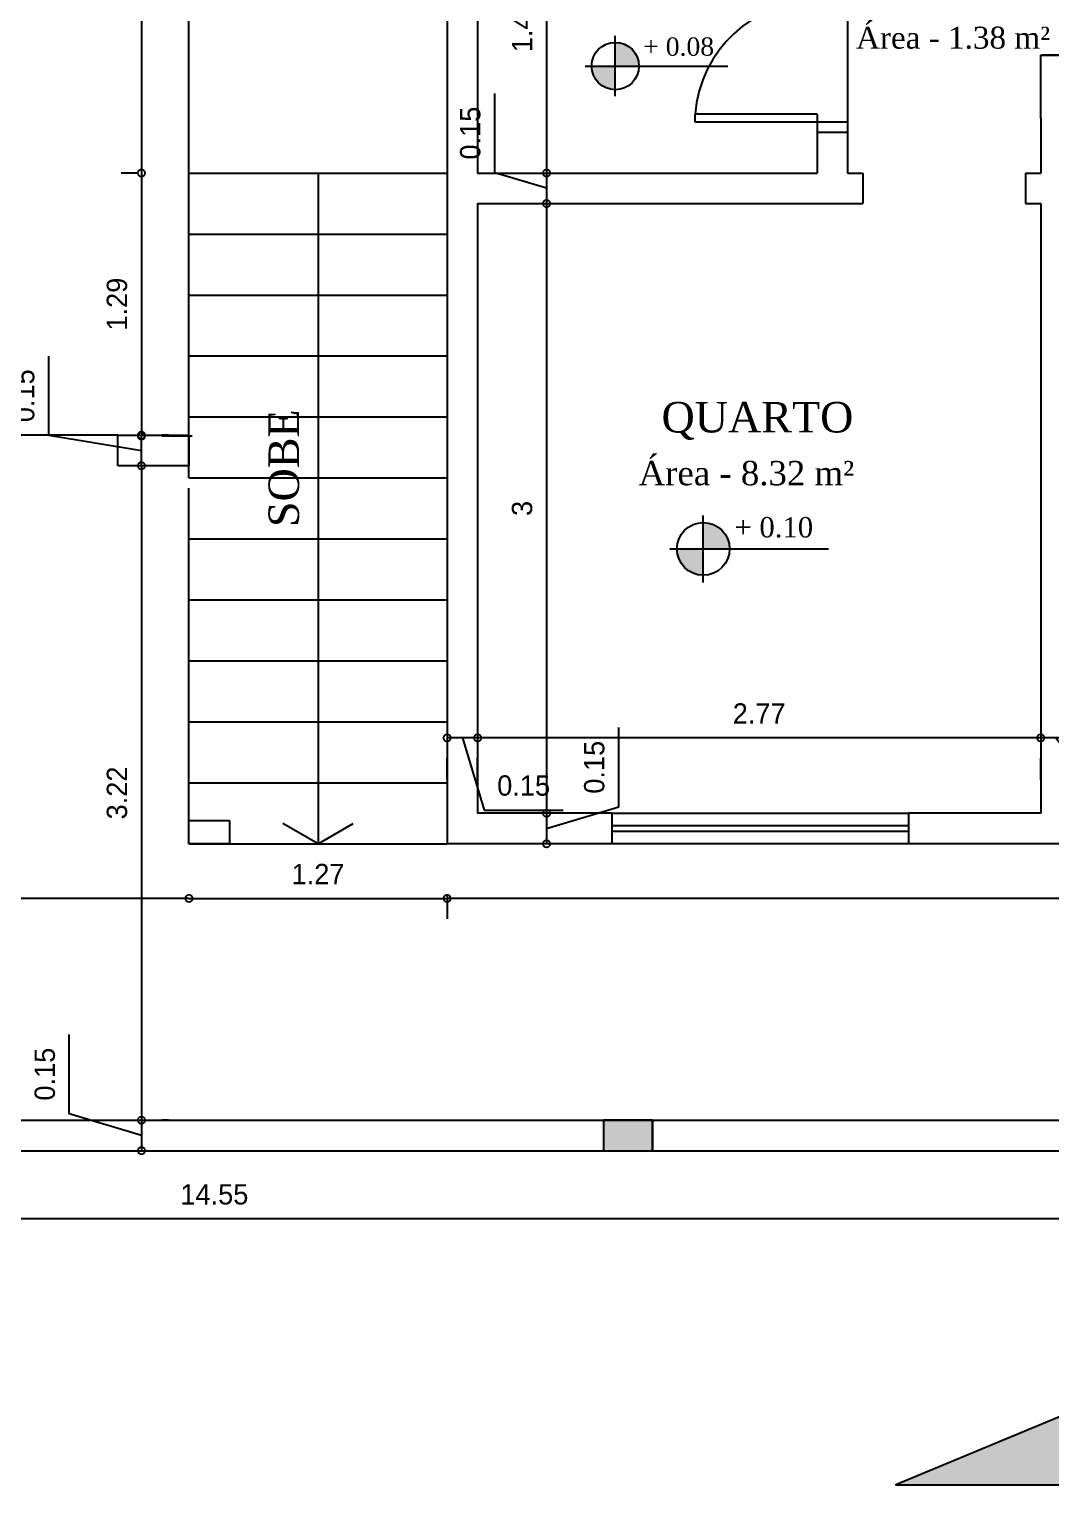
# Model space of a CAD drawing. Extents: x 130 to 509, y 87 to 225.
# Drawn here: x 291.17 to 296.2, y 151.44 to 158.61 of the extents above; entities that cross this region are included whole.
import ezdxf

# ---------------------------------------------------------------- set-up
doc = ezdxf.new("R2010")
doc.units = 0
doc.header["$LTSCALE"] = 7
doc.linetypes.add('HIDDEN', pattern=[0.375, 0.25, -0.125])
doc.layers.get('0').update_dxf_attribs({"linetype": 'CONTINUOUS'})
doc.layers.get('DEFPOINTS').update_dxf_attribs({"linetype": 'CONTINUOUS'})
for name, color, linetype in [('01', 7, 'CONTINUOUS'), ('02', 2, 'CONTINUOUS'), ('04', 4, 'CONTINUOUS'), ('05', 5, 'CONTINUOUS'), ('06', 6, 'CONTINUOUS'), ('20', 2, 'CONTINUOUS'), ('20T', 2, 'HIDDEN'), ('30', 3, 'CONTINUOUS'), ('40', 4, 'CONTINUOUS'), ('60', 1, 'CONTINUOUS'), ('COTAS', 7, 'CONTINUOUS'), ('TEXTO', 3, 'CONTINUOUS')]:
    doc.layers.add(name, color=color, linetype=linetype)
doc.styles.add('TIMES', font='times.ttf')
doc.dimstyles.get("Standard").update_dxf_attribs({"dimtxt": 0.18, "dimasz": 0.18, "dimexe": 0.18, "dimexo": 0.0625, "dimgap": 0.09, "dimtad": 0, "dimtih": 1, "dimtoh": 1, "dimdec": 4, "dimzin": 0, "dimdsep": 46, "dimtxsty": 'Standard', "dimcen": 0.09, "dimadec": 0, "dimazin": 0, "dimtfac": 1, "dimtdec": 4, "dimtofl": 0, "dimtmove": 0, "dimatfit": 3, "dimfxl": 1, "dimtolj": 1, "dimtzin": 0, "dimarcsym": 0})

# ---------------------------------------------------------------- blocks, each defined once
blk = doc.blocks.new('_DOTSMALL')
at = {"color": 0, "linetype": 'ByBlock', "const_width": 0.5}
blk.add_lwpolyline([(-0.0625, 0, 1), (0.0625, 0, 1)], format="xyb", close=True, dxfattribs=at)
blk = doc.blocks.new('*D41')
at = {"layer": 'COTAS', "color": 0}
for p, q in [((296.2999, 155.1188), (296.1499, 155.1188)), ((296.2249, 155.1188), (296.4275, 154.8638)), ((296.1499, 154.9123), (296.1499, 155.0188)), ((296.4275, 154.8638), (296.8175, 154.8638))]:
    blk.add_line(p, q, dxfattribs=at)
at = {"layer": 'DEFPOINTS', "color": 0}
for p in [(296.1499, 155.1623), (296.2999, 155.1623), (296.1499, 155.1188)]:
    blk.add_point(p, dxfattribs=at)
at = {"layer": 'COTAS', "color": 0, "xscale": 0.07, "yscale": 0.07, "zscale": 0.07, "rotation": 180}
blk.add_blockref('_DOTSMALL', (296.1499, 155.1188), dxfattribs=at)
at = {"layer": 'COTAS', "color": 0, "xscale": 0.07, "yscale": 0.07, "zscale": 0.07}
blk.add_blockref('_DOTSMALL', (296.2999, 155.1188), dxfattribs=at)
at = {"layer": 'COTAS', "color": 2, "insert": (296.6225, 154.9838), "char_height": 0.1, "attachment_point": 5}
blk.add_mtext('\\A1;0.15', dxfattribs=at)
blk = doc.blocks.new('*D42')
at = {"layer": 'COTAS', "color": 0}
for p, q in [((296.1499, 155.1188), (293.3799, 155.1188)), ((293.3799, 154.9123), (293.3799, 155.0188))]:
    blk.add_line(p, q, dxfattribs=at)
at = {"layer": 'DEFPOINTS', "color": 0}
for p in [(293.3799, 155.1623), (296.1499, 155.1623), (293.3799, 155.1188)]:
    blk.add_point(p, dxfattribs=at)
at = {"layer": 'COTAS', "color": 0, "xscale": 0.07, "yscale": 0.07, "zscale": 0.07, "rotation": 180}
blk.add_blockref('_DOTSMALL', (293.3799, 155.1188), dxfattribs=at)
at = {"layer": 'COTAS', "color": 0, "xscale": 0.07, "yscale": 0.07, "zscale": 0.07}
blk.add_blockref('_DOTSMALL', (296.1499, 155.1188), dxfattribs=at)
at = {"layer": 'COTAS', "color": 2, "insert": (294.7649, 155.2388), "char_height": 0.1, "attachment_point": 5}
blk.add_mtext('\\A1;2.77', dxfattribs=at)
blk = doc.blocks.new('*D43')
at = {"layer": 'COTAS', "color": 0}
for p, q in [((293.3799, 155.1188), (293.2299, 155.1188)), ((293.3049, 155.1188), (293.4114, 154.7638)), ((293.2299, 154.9123), (293.2299, 155.0188)), ((293.4114, 154.7638), (293.8014, 154.7638))]:
    blk.add_line(p, q, dxfattribs=at)
at = {"layer": 'DEFPOINTS', "color": 0}
for p in [(293.2299, 155.1623), (293.3799, 155.1623), (293.2299, 155.1188)]:
    blk.add_point(p, dxfattribs=at)
at = {"layer": 'COTAS', "color": 0, "xscale": 0.07, "yscale": 0.07, "zscale": 0.07, "rotation": 180}
blk.add_blockref('_DOTSMALL', (293.2299, 155.1188), dxfattribs=at)
at = {"layer": 'COTAS', "color": 0, "xscale": 0.07, "yscale": 0.07, "zscale": 0.07}
blk.add_blockref('_DOTSMALL', (293.3799, 155.1188), dxfattribs=at)
at = {"layer": 'COTAS', "color": 2, "insert": (293.6064, 154.8838), "char_height": 0.1, "attachment_point": 5}
blk.add_mtext('\\A1;0.15', dxfattribs=at)
blk = doc.blocks.new('*D140')
at = {"layer": 'COTAS', "color": 0}
for p, q in [((291.7261, 160.8828), (291.7261, 157.8978)), ((291.7099, 157.8978), (291.6261, 157.8978))]:
    blk.add_line(p, q, dxfattribs=at)
at = {"layer": 'DEFPOINTS', "color": 0}
for p in [(292.4599, 160.8828), (291.7261, 157.8978), (291.9599, 157.8978)]:
    blk.add_point(p, dxfattribs=at)
at = {"layer": 'COTAS', "color": 0, "xscale": 0.07, "yscale": 0.07, "zscale": 0.07}
for p, rotation in [((291.7261, 160.8828), 90), ((291.7261, 157.8978), 270)]:
    blk.add_blockref('_DOTSMALL', p, dxfattribs=dict(at, rotation=rotation))
at = {"layer": 'COTAS', "color": 2, "insert": (291.6061, 159.3903), "char_height": 0.1, "attachment_point": 5, "rotation": 90}
blk.add_mtext('\\A1;2.99', dxfattribs=at)
blk = doc.blocks.new('*D141')
at = {"layer": 'COTAS', "color": 0}
for p, q in [((291.7261, 157.8978), (291.7261, 156.6078)), ((291.8599, 156.6078), (291.8261, 156.6078))]:
    blk.add_line(p, q, dxfattribs=at)
at = {"layer": 'DEFPOINTS', "color": 0}
for p in [(291.9599, 157.8978), (291.6099, 156.6078), (291.7261, 156.6078)]:
    blk.add_point(p, dxfattribs=at)
at = {"layer": 'COTAS', "color": 0, "xscale": 0.07, "yscale": 0.07, "zscale": 0.07}
for p, rotation in [((291.7261, 157.8978), 90), ((291.7261, 156.6078), 270)]:
    blk.add_blockref('_DOTSMALL', p, dxfattribs=dict(at, rotation=rotation))
at = {"layer": 'COTAS', "color": 2, "insert": (291.6061, 157.2528), "char_height": 0.1, "attachment_point": 5, "rotation": 90}
blk.add_mtext('\\A1;1.29', dxfattribs=at)
blk = doc.blocks.new('*D142')
at = {"layer": 'COTAS', "color": 0}
for p, q in [((291.7261, 156.4578), (291.7261, 153.2378)), ((291.8599, 153.2378), (291.8261, 153.2378))]:
    blk.add_line(p, q, dxfattribs=at)
at = {"layer": 'DEFPOINTS', "color": 0}
for p in [(291.6099, 156.4578), (291.6099, 153.2378), (291.7261, 153.2378)]:
    blk.add_point(p, dxfattribs=at)
at = {"layer": 'COTAS', "color": 0, "xscale": 0.07, "yscale": 0.07, "zscale": 0.07}
for p, rotation in [((291.7261, 156.4578), 90), ((291.7261, 153.2378), 270)]:
    blk.add_blockref('_DOTSMALL', p, dxfattribs=dict(at, rotation=rotation))
at = {"layer": 'COTAS', "color": 2, "insert": (291.6061, 154.8478), "char_height": 0.1, "attachment_point": 5, "rotation": 90}
blk.add_mtext('\\A1;3.22', dxfattribs=at)
blk = doc.blocks.new('*D143')
at = {"layer": 'COTAS', "color": 0}
for p, q in [((291.27, 156.6071), (291.27, 156.9971)), ((291.7261, 156.5306), (291.27, 156.6071)), ((291.7261, 156.4578), (291.7261, 156.6034)), ((291.9761, 156.6034), (291.8261, 156.6034))]:
    blk.add_line(p, q, dxfattribs=at)
at = {"layer": 'DEFPOINTS', "color": 0}
for p in [(291.7261, 156.6034), (291.7261, 156.6034), (291.6099, 156.4578)]:
    blk.add_point(p, dxfattribs=at)
at = {"layer": 'COTAS', "color": 0, "xscale": 0.07, "yscale": 0.07, "zscale": 0.07}
for p, rotation in [((291.7261, 156.6034), 90), ((291.7261, 156.4578), 270)]:
    blk.add_blockref('_DOTSMALL', p, dxfattribs=dict(at, rotation=rotation))
at = {"layer": 'COTAS', "color": 2, "insert": (291.15, 156.8021), "char_height": 0.1, "attachment_point": 5, "rotation": 90}
blk.add_mtext('\\A1;0.15', dxfattribs=at)
blk = doc.blocks.new('*D149')
at = {"color": 0, "linetype": 'ByBlock'}
for p, q in [((291.4761, 163.0722), (290.7066, 163.0722)), ((290.8066, 163.0722), (290.8066, 156.6078)), ((290.2949, 156.6078), (290.9066, 156.6078))]:
    blk.add_line(p, q, dxfattribs=at)
at = {"layer": 'DEFPOINTS', "color": 0, "linetype": 'ByBlock'}
for p in [(291.7261, 163.0722), (290.0449, 156.6078), (290.8066, 156.6078)]:
    blk.add_point(p, dxfattribs=at)
at = {"color": 0, "linetype": 'ByBlock', "xscale": 0.07, "yscale": 0.07, "zscale": 0.07}
for p, rotation in [((290.8066, 163.0722), 90), ((290.8066, 156.6078), 270)]:
    blk.add_blockref('_DOTSMALL', p, dxfattribs=dict(at, rotation=rotation))
at = {"color": 2, "linetype": 'ByBlock', "insert": (290.6866, 159.84), "char_height": 0.1, "attachment_point": 5, "rotation": 90}
blk.add_mtext('\\A1;6.46', dxfattribs=at)
blk = doc.blocks.new('*D152')
at = {"layer": 'COTAS', "color": 0}
for p, q in [((291.3711, 153.2693), (291.3711, 153.6593)), ((291.7261, 153.1628), (291.3711, 153.2693)), ((291.7261, 153.2378), (291.7261, 153.0878)), ((291.494, 153.0878), (291.6261, 153.0878))]:
    blk.add_line(p, q, dxfattribs=at)
at = {"layer": 'DEFPOINTS', "color": 0}
for p in [(291.6099, 153.2378), (291.7261, 153.0878), (291.744, 153.0878)]:
    blk.add_point(p, dxfattribs=at)
at = {"layer": 'COTAS', "color": 0, "xscale": 0.07, "yscale": 0.07, "zscale": 0.07}
for p, rotation in [((291.7261, 153.2378), 90), ((291.7261, 153.0878), 270)]:
    blk.add_blockref('_DOTSMALL', p, dxfattribs=dict(at, rotation=rotation))
at = {"layer": 'COTAS', "color": 2, "insert": (291.2511, 153.4643), "char_height": 0.1, "attachment_point": 5, "rotation": 90}
blk.add_mtext('\\A1;0.15', dxfattribs=at)
blk = doc.blocks.new('*D155')
at = {"layer": 'COTAS', "color": 0}
for p, q in [((293.7191, 159.3478), (293.7191, 157.8978)), ((293.4849, 157.8978), (293.6191, 157.8978))]:
    blk.add_line(p, q, dxfattribs=at)
at = {"layer": 'DEFPOINTS', "color": 0}
for p in [(293.7349, 159.3478), (293.7191, 157.8978), (293.7349, 157.8978)]:
    blk.add_point(p, dxfattribs=at)
at = {"layer": 'COTAS', "color": 0, "xscale": 0.07, "yscale": 0.07, "zscale": 0.07}
for p, rotation in [((293.7191, 159.3478), 90), ((293.7191, 157.8978), 270)]:
    blk.add_blockref('_DOTSMALL', p, dxfattribs=dict(at, rotation=rotation))
at = {"layer": 'COTAS', "color": 2, "insert": (293.5991, 158.6228), "char_height": 0.1, "attachment_point": 5, "rotation": 90}
blk.add_mtext('\\A1;1.45', dxfattribs=at)
blk = doc.blocks.new('*D156')
at = {"layer": 'COTAS', "color": 0}
for p, q in [((293.4641, 157.8993), (293.4641, 158.2893)), ((293.7191, 157.8228), (293.4641, 157.8993)), ((293.7191, 157.8978), (293.7191, 157.7478)), ((293.4849, 157.7478), (293.6191, 157.7478))]:
    blk.add_line(p, q, dxfattribs=at)
at = {"layer": 'DEFPOINTS', "color": 0}
for p in [(293.7349, 157.8978), (293.7191, 157.7478), (293.7349, 157.7478)]:
    blk.add_point(p, dxfattribs=at)
at = {"layer": 'COTAS', "color": 0, "xscale": 0.07, "yscale": 0.07, "zscale": 0.07}
for p, rotation in [((293.7191, 157.8978), 90), ((293.7191, 157.7478), 270)]:
    blk.add_blockref('_DOTSMALL', p, dxfattribs=dict(at, rotation=rotation))
at = {"layer": 'COTAS', "color": 2, "insert": (293.3441, 158.0943), "char_height": 0.1, "attachment_point": 5, "rotation": 90}
blk.add_mtext('\\A1;0.15', dxfattribs=at)
blk = doc.blocks.new('*D157')
at = {"layer": 'COTAS', "color": 0}
for p, q in [((293.7191, 157.7478), (293.7191, 154.7478)), ((293.9599, 154.7478), (293.8191, 154.7478))]:
    blk.add_line(p, q, dxfattribs=at)
at = {"layer": 'DEFPOINTS', "color": 0}
for p in [(293.7349, 157.7478), (293.7099, 154.7478), (293.7191, 154.7478)]:
    blk.add_point(p, dxfattribs=at)
at = {"layer": 'COTAS', "color": 0, "xscale": 0.07, "yscale": 0.07, "zscale": 0.07}
for p, rotation in [((293.7191, 157.7478), 90), ((293.7191, 154.7478), 270)]:
    blk.add_blockref('_DOTSMALL', p, dxfattribs=dict(at, rotation=rotation))
at = {"layer": 'COTAS', "color": 2, "insert": (293.5991, 156.2478), "char_height": 0.1, "attachment_point": 5, "rotation": 90}
blk.add_mtext('\\A1;3', dxfattribs=at)
blk = doc.blocks.new('*D158')
at = {"layer": 'COTAS', "color": 0}
for p, q in [((294.0741, 154.7793), (294.0741, 155.1693)), ((293.7191, 154.6728), (294.0741, 154.7793)), ((293.7191, 154.7478), (293.7191, 154.5978)), ((293.9599, 154.5978), (293.8191, 154.5978))]:
    blk.add_line(p, q, dxfattribs=at)
at = {"layer": 'DEFPOINTS', "color": 0}
for p in [(293.7099, 154.7478), (293.7099, 154.5978), (293.7191, 154.5978)]:
    blk.add_point(p, dxfattribs=at)
at = {"layer": 'COTAS', "color": 0, "xscale": 0.07, "yscale": 0.07, "zscale": 0.07}
for p, rotation in [((293.7191, 154.7478), 90), ((293.7191, 154.5978), 270)]:
    blk.add_blockref('_DOTSMALL', p, dxfattribs=dict(at, rotation=rotation))
at = {"layer": 'COTAS', "color": 2, "insert": (293.9541, 154.9743), "char_height": 0.1, "attachment_point": 5, "rotation": 90}
blk.add_mtext('\\A1;0.15', dxfattribs=at)
blk = doc.blocks.new('*D171')
at = {"color": 0, "linetype": 'ByBlock'}
for p, q in [((293.2299, 154.3478), (293.2299, 154.229)), ((304.7199, 154.329), (293.2299, 154.329)), ((304.7199, 154.3478), (304.7199, 154.229))]:
    blk.add_line(p, q, dxfattribs=at)
at = {"layer": 'DEFPOINTS', "color": 0, "linetype": 'ByBlock'}
for p in [(293.2299, 154.5978), (304.7199, 154.5978), (293.2299, 154.329)]:
    blk.add_point(p, dxfattribs=at)
at = {"color": 0, "linetype": 'ByBlock', "xscale": 0.07, "yscale": 0.07, "zscale": 0.07, "rotation": 180}
blk.add_blockref('_DOTSMALL', (293.2299, 154.329), dxfattribs=at)
at = {"color": 0, "linetype": 'ByBlock', "xscale": 0.07, "yscale": 0.07, "zscale": 0.07}
blk.add_blockref('_DOTSMALL', (304.7199, 154.329), dxfattribs=at)
at = {"color": 2, "linetype": 'ByBlock', "insert": (298.9749, 154.449), "char_height": 0.1, "attachment_point": 5}
blk.add_mtext('\\A1;11.49', dxfattribs=at)
blk = doc.blocks.new('*D173')
at = {"layer": 'COTAS', "color": 0}
for p, q in [((284.8099, 154.5221), (284.8099, 154.429)), ((291.9599, 154.329), (284.8099, 154.329))]:
    blk.add_line(p, q, dxfattribs=at)
at = {"layer": 'DEFPOINTS', "color": 0}
for p in [(291.9599, 154.5978), (284.8099, 154.329), (284.8099, 154.2721)]:
    blk.add_point(p, dxfattribs=at)
at = {"layer": 'COTAS', "color": 0, "xscale": 0.07, "yscale": 0.07, "zscale": 0.07, "rotation": 180}
blk.add_blockref('_DOTSMALL', (284.8099, 154.329), dxfattribs=at)
at = {"layer": 'COTAS', "color": 0, "xscale": 0.07, "yscale": 0.07, "zscale": 0.07}
blk.add_blockref('_DOTSMALL', (291.9599, 154.329), dxfattribs=at)
at = {"layer": 'COTAS', "color": 2, "insert": (288.3849, 154.449), "char_height": 0.1, "attachment_point": 5}
blk.add_mtext('\\A1;7.15', dxfattribs=at)
blk = doc.blocks.new('*D175')
at = {"layer": 'COTAS', "color": 0}
for p, q in [((291.9599, 154.329), (293.2299, 154.329)), ((293.2299, 154.3478), (293.2299, 154.229))]:
    blk.add_line(p, q, dxfattribs=at)
at = {"layer": 'DEFPOINTS', "color": 0}
for p in [(291.9599, 154.5978), (293.2299, 154.5978), (293.2299, 154.329)]:
    blk.add_point(p, dxfattribs=at)
at = {"layer": 'COTAS', "color": 0, "xscale": 0.07, "yscale": 0.07, "zscale": 0.07, "rotation": 180}
blk.add_blockref('_DOTSMALL', (291.9599, 154.329), dxfattribs=at)
at = {"layer": 'COTAS', "color": 0, "xscale": 0.07, "yscale": 0.07, "zscale": 0.07}
blk.add_blockref('_DOTSMALL', (293.2299, 154.329), dxfattribs=at)
at = {"layer": 'COTAS', "color": 2, "insert": (292.5949, 154.449), "char_height": 0.1, "attachment_point": 5}
blk.add_mtext('\\A1;1.27', dxfattribs=at)
blk = doc.blocks.new('*D177')
at = {"layer": 'COTAS', "color": 0}
for p, q in [((284.8099, 152.9878), (284.8099, 152.6522)), ((299.3599, 152.7522), (284.8099, 152.7522))]:
    blk.add_line(p, q, dxfattribs=at)
at = {"layer": 'DEFPOINTS', "color": 0}
for p in [(284.8099, 153.2378), (299.3599, 153.0878), (284.8099, 152.7522)]:
    blk.add_point(p, dxfattribs=at)
at = {"layer": 'COTAS', "color": 0, "xscale": 0.07, "yscale": 0.07, "zscale": 0.07, "rotation": 180}
blk.add_blockref('_DOTSMALL', (284.8099, 152.7522), dxfattribs=at)
at = {"layer": 'COTAS', "color": 0, "xscale": 0.07, "yscale": 0.07, "zscale": 0.07}
blk.add_blockref('_DOTSMALL', (299.3599, 152.7522), dxfattribs=at)
at = {"layer": 'COTAS', "color": 2, "insert": (292.0849, 152.8722), "char_height": 0.1, "attachment_point": 5}
blk.add_mtext('\\A1;14.55', dxfattribs=at)

msp = doc.modelspace()

# ---------------------------------------------------------------- hatches: boundary and pattern name
at = {"layer": '01'}
h = msp.add_hatch(color=256, dxfattribs=at)
h.paths.add_polyline_path([(294.057, 158.5409), (294.057, 158.4243), (294.1736, 158.4243, 0.414214)])
h.paths.add_polyline_path([(294.057, 158.4243), (293.9403, 158.4243, 0.414214), (294.057, 158.3077)])
h = msp.add_hatch(color=256, dxfattribs=at)
h.paths.add_polyline_path([(294.4901, 156.1783), (294.4901, 156.0487), (294.6197, 156.0487, 0.414214)])
h.paths.add_polyline_path([(294.4901, 156.0487), (294.3606, 156.0487, 0.414214), (294.4901, 155.9191)])
at = {"layer": '04'}
msp.add_hatch(color=256, dxfattribs=at).paths.add_polyline_path([(294.2399, 153.2378), (293.9999, 153.2378), (293.9999, 153.0878), (294.2399, 153.0878)])
at = {"layer": '05'}
msp.add_hatch(color=256, dxfattribs=at).paths.add_polyline_path([(295.4378, 151.4434), (296.4475, 151.4434), (296.4475, 151.8631)])

# ---------------------------------------------------------------- linework, layer by layer
at = {"layer": '02'}
for p, q in [((291.9599, 157.8978), (291.9599, 160.3828)), ((291.9599, 156.3978), (291.9599, 157.8978)), ((291.9599, 157.8978), (293.2299, 157.8978)), ((291.9599, 157.8978), (293.2299, 157.8978)), ((291.9599, 157.5978), (293.2299, 157.5978)), ((291.9599, 157.2978), (293.2299, 157.2978)), ((291.9599, 156.9978), (293.2299, 156.9978)), ((291.9599, 156.6978), (293.2299, 156.6978)), ((291.6099, 156.6078), (288.4799, 156.6078)), ((291.9599, 156.3978), (293.2299, 156.3978))]:
    msp.add_line(p, q, dxfattribs=at)
at = {"layer": '04'}
msp.add_line((294.2399, 153.2378), (294.2399, 153.0878), dxfattribs=at)
msp.add_lwpolyline([(294.2399, 153.2378), (293.9999, 153.2378), (293.9999, 153.0878), (294.2399, 153.0878)], close=True, dxfattribs=at)
at = {"layer": '05'}
msp.add_lwpolyline([(297.4572, 151.4434), (296.4475, 151.8631), (295.4378, 151.4434), (297.4572, 151.4434)], dxfattribs=at)
at = {"layer": '06'}
for p, q in [((293.2299, 159.5478), (293.2299, 154.5978)), ((293.3799, 159.3478), (293.3799, 157.8978)), ((296.2999, 158.4778), (296.1499, 158.4778)), ((296.1499, 158.4778), (296.2999, 158.4778)), ((296.1499, 158.1678), (296.1499, 158.4778)), ((296.1499, 158.1678), (296.1499, 157.8978)), ((295.1999, 158.0978), (295.0499, 158.0978)), ((295.1999, 158.0978), (295.0499, 158.0978)), ((295.0499, 158.0978), (295.0499, 157.8978)), ((295.0499, 158.0978), (295.0499, 157.8978)), ((295.1999, 158.0978), (295.1999, 157.8978)), ((295.1999, 157.9478), (295.1999, 157.8978)), ((293.3799, 157.8978), (295.0499, 157.8978)), ((293.3799, 157.8978), (295.0499, 157.8978)), ((295.1999, 157.8978), (295.2749, 157.8978)), ((295.2749, 157.8978), (295.2749, 157.7478)), ((295.2749, 157.8978), (295.2749, 157.7478)), ((296.0749, 157.8978), (296.0749, 157.7478)), ((296.0749, 157.8978), (296.0749, 157.7478)), ((296.0749, 157.8978), (296.1499, 157.8978)), ((293.3799, 157.7478), (295.1999, 157.7478)), ((293.3799, 157.7478), (295.2749, 157.7478)), ((293.3799, 157.7478), (293.3799, 154.7478)), ((296.0749, 157.7478), (296.1499, 157.7478)), ((296.1499, 157.7478), (296.1499, 154.7478)), ((294.0399, 154.7478), (293.3799, 154.7478)), ((294.0399, 154.7478), (294.0399, 154.5978)), ((295.4999, 154.7478), (295.4999, 154.5978)), ((296.1499, 154.7478), (295.4999, 154.7478)), ((294.0399, 154.5978), (293.2299, 154.5978)), ((297.7549, 154.5978), (295.4999, 154.5978)), ((284.8099, 153.2378), (309.5599, 153.2378)), ((284.6599, 153.0878), (309.7099, 153.0878))]:
    msp.add_line(p, q, dxfattribs=at)
at = {"layer": '20'}
for p, q in [((295.1999, 158.7478), (295.1999, 158.1478)), ((294.057, 158.2761), (294.057, 158.5725)), ((293.9087, 158.4243), (294.6114, 158.4243)), ((294.4901, 155.884), (294.4901, 156.2134)), ((294.3255, 156.0487), (295.1062, 156.0487)), ((294.0399, 154.7478), (295.4999, 154.7478)), ((295.4999, 154.5978), (294.0399, 154.5978))]:
    msp.add_line(p, q, dxfattribs=at)
for centre, radius in [((294.057, 158.4243), 0.1166), ((294.4901, 156.0487), 0.1296)]:
    msp.add_circle(centre, radius, dxfattribs=at)
at = {"layer": '20T'}
for p, q in [((291.9599, 154.5978), (291.9599, 156.4578)), ((291.9599, 156.0978), (293.2299, 156.0978)), ((291.9599, 155.7978), (293.2299, 155.7978)), ((291.9599, 155.4978), (293.2299, 155.4978)), ((291.9599, 155.1978), (293.2299, 155.1978)), ((291.9599, 154.8978), (293.2299, 154.8978)), ((291.9599, 154.5978), (293.2299, 154.5978))]:
    msp.add_line(p, q, dxfattribs=at)
msp.add_arc((295.0567, 158.1391), 0.6088, 90.64096, 175.40918, dxfattribs=at)
at = {"layer": '30'}
for p, q in [((294.0399, 154.6878), (295.4999, 154.6878)), ((295.4999, 154.6578), (294.0399, 154.6578))]:
    msp.add_line(p, q, dxfattribs=at)
at = {"layer": '40'}
for p, q in [((294.4499, 158.1478), (294.4499, 158.1878)), ((295.0499, 158.1878), (294.4499, 158.1878)), ((295.0499, 158.1878), (295.0499, 158.0978)), ((295.1999, 158.1478), (294.4499, 158.1478)), ((295.1999, 158.1478), (295.1999, 158.0978)), ((292.5949, 157.8978), (292.5949, 154.5978)), ((292.5949, 154.5978), (292.4217, 154.6978)), ((292.5949, 154.5978), (292.7681, 154.6978))]:
    msp.add_line(p, q, dxfattribs=at)
at = {"layer": '60'}
for p, q in [((291.6099, 156.4578), (291.6099, 156.6078)), ((291.6099, 156.6078), (291.9599, 156.6078)), ((291.9599, 156.6078), (291.9599, 156.4578)), ((291.9599, 156.4578), (291.6099, 156.4578)), ((291.9599, 154.7128), (292.1599, 154.7128)), ((291.9599, 154.5978), (291.9599, 154.7128)), ((292.1599, 154.7128), (292.1599, 154.5978)), ((292.1599, 154.5978), (291.9599, 154.5978))]:
    msp.add_line(p, q, dxfattribs=at)

# ---------------------------------------------------------------- texts
at = {"layer": 'TEXTO', "style": 'TIMES'}
for s, height, p in [('Área - 1.38 m²', 0.108, (295.2413, 158.5099)), ('+ 0.08', 0.09, (294.1948, 158.4751)), ('QUARTO', 0.15, (294.2846, 156.6216)), ('Área - 8.32 m²', 0.12, (294.1718, 156.3615)), ('+ 0.10', 0.1, (294.6432, 156.1052))]:
    msp.add_text(s, height=height, dxfattribs=at).set_placement(p)
msp.add_text('SOBE', height=0.15, rotation=90, dxfattribs=at).set_placement((292.501, 156.156))

# ---------------------------------------------------------------- dimensions: what is measured, and where the dimension line sits
at = {"layer": 'COTAS'}
for base, p1, p2, override, picture, middle in [((290.8066, 156.6078), (291.7261, 163.0722), (290.0449, 156.6078), {"dimtxt": 0.1, "dimasz": 0.07, "dimexe": 0.1, "dimexo": 0.25, "dimgap": 0.07, "dimtad": 1, "dimtih": 0, "dimtoh": 0, "dimdec": 2, "dimzin": 8, "dimblk1": 'DOTSMALL', "dimblk2": 'DOTSMALL', "dimsah": 1, "dimcen": -0.1, "dimclrt": 2, "dimtdec": 2, "dimtofl": 1}, '*D149', (290.6866, 159.84)), ((291.7261350448, 157.8977819125), (292.4599304872, 160.8827819125), (291.9599304872, 157.8977819125), {"dimtxt": 0.1, "dimasz": 0.07, "dimexe": 0.1, "dimexo": 0.25, "dimgap": 0.07, "dimtad": 1, "dimtih": 0, "dimtoh": 0, "dimdec": 2, "dimzin": 8, "dimblk1": 'DOTSMALL', "dimblk2": 'DOTSMALL', "dimsah": 1, "dimcen": -0.1, "dimse1": 1, "dimclrt": 2, "dimtdec": 2, "dimtofl": 1, "dimtmove": 1}, '*D140', (291.6061350448, 159.3902819125)), ((293.7191, 157.8978), (293.7349, 159.3478), (293.7349, 157.8978), {"dimtxt": 0.1, "dimasz": 0.07, "dimexe": 0.1, "dimexo": 0.25, "dimgap": 0.07, "dimtad": 1, "dimtih": 0, "dimtoh": 0, "dimdec": 2, "dimzin": 8, "dimblk1": 'DOTSMALL', "dimblk2": 'DOTSMALL', "dimsah": 1, "dimcen": -0.1, "dimse1": 1, "dimclrt": 2, "dimtdec": 2, "dimtofl": 1, "dimtmove": 1}, '*D155', (293.5991, 158.6228)), ((293.7191, 157.7478), (293.7349, 157.8978), (293.7349, 157.7478), {"dimtxt": 0.1, "dimasz": 0.07, "dimexe": 0.1, "dimexo": 0.25, "dimgap": 0.07, "dimtad": 1, "dimtih": 0, "dimtoh": 0, "dimdec": 2, "dimzin": 8, "dimblk1": 'DOTSMALL', "dimblk2": 'DOTSMALL', "dimsah": 1, "dimcen": -0.1, "dimse1": 1, "dimclrt": 2, "dimtdec": 2, "dimtofl": 1, "dimtmove": 1}, '*D156', (293.3441, 157.9693)), ((291.7261, 156.6078), (291.9599, 157.8978), (291.6099, 156.6078), {"dimtxt": 0.1, "dimasz": 0.07, "dimexe": 0.1, "dimexo": 0.25, "dimgap": 0.07, "dimtad": 1, "dimtih": 0, "dimtoh": 0, "dimdec": 2, "dimzin": 8, "dimblk1": 'DOTSMALL', "dimblk2": 'DOTSMALL', "dimsah": 1, "dimcen": -0.1, "dimse1": 1, "dimclrt": 2, "dimtdec": 2, "dimtofl": 1, "dimtmove": 1}, '*D141', (291.6061, 157.2528)), ((293.7191, 154.7478), (293.7349, 157.7478), (293.7099, 154.7478), {"dimtxt": 0.1, "dimasz": 0.07, "dimexe": 0.1, "dimexo": 0.25, "dimgap": 0.07, "dimtad": 1, "dimtih": 0, "dimtoh": 0, "dimdec": 2, "dimzin": 8, "dimblk1": 'DOTSMALL', "dimblk2": 'DOTSMALL', "dimsah": 1, "dimcen": -0.1, "dimse1": 1, "dimclrt": 2, "dimtdec": 2, "dimtofl": 1, "dimtmove": 1}, '*D157', (293.5991, 156.2478)), ((291.7261, 153.2378), (291.6099, 156.4578), (291.6099, 153.2378), {"dimtxt": 0.1, "dimasz": 0.07, "dimexe": 0.1, "dimexo": 0.25, "dimgap": 0.07, "dimtad": 1, "dimtih": 0, "dimtoh": 0, "dimdec": 2, "dimzin": 8, "dimblk1": 'DOTSMALL', "dimblk2": 'DOTSMALL', "dimsah": 1, "dimcen": -0.1, "dimse1": 1, "dimclrt": 2, "dimtdec": 2, "dimtofl": 1, "dimtmove": 1}, '*D142', (291.6061, 154.8478)), ((293.7191, 154.5978), (293.7099, 154.7478), (293.7099, 154.5978), {"dimtxt": 0.1, "dimasz": 0.07, "dimexe": 0.1, "dimexo": 0.25, "dimgap": 0.07, "dimtad": 1, "dimtih": 0, "dimtoh": 0, "dimdec": 2, "dimzin": 8, "dimblk1": 'DOTSMALL', "dimblk2": 'DOTSMALL', "dimsah": 1, "dimcen": -0.1, "dimse1": 1, "dimclrt": 2, "dimtdec": 2, "dimtofl": 1, "dimtmove": 1}, '*D158', (293.9541, 154.8493)), ((291.7261, 153.0878), (291.6099, 153.2378), (291.744, 153.0878), {"dimtxt": 0.1, "dimasz": 0.07, "dimexe": 0.1, "dimexo": 0.25, "dimgap": 0.07, "dimtad": 1, "dimtih": 0, "dimtoh": 0, "dimdec": 2, "dimzin": 8, "dimblk1": 'DOTSMALL', "dimblk2": 'DOTSMALL', "dimsah": 1, "dimcen": -0.1, "dimse1": 1, "dimclrt": 2, "dimtdec": 2, "dimtofl": 1, "dimtmove": 1}, '*D152', (291.2511, 153.3393))]:
    dim = msp.add_linear_dim(base=base, p1=p1, p2=p2, angle=90, dimstyle='Standard', override=override, dxfattribs=at)
    dim.commit()
    dim.dimension.update_dxf_attribs({"geometry": picture, "text_midpoint": middle})
dim = msp.add_linear_dim(base=(291.7261, 156.6034), p1=(291.6099, 156.4578), p2=(291.7261, 156.6034), angle=90, dimstyle='Standard', override={"dimtxt": 0.1, "dimasz": 0.07, "dimexe": 0.1, "dimexo": 0.25, "dimgap": 0.07, "dimtad": 1, "dimtih": 0, "dimtoh": 0, "dimdec": 2, "dimzin": 8, "dimblk1": 'DOTSMALL', "dimblk2": 'DOTSMALL', "dimsah": 1, "dimcen": -0.1, "dimse1": 1, "dimclrt": 2, "dimtdec": 2, "dimtofl": 1, "dimtmove": 1}, dxfattribs=at)
dim.commit()
dim.dimension.update_dxf_attribs({"geometry": '*D143', "text_midpoint": (291.27, 156.6771), "dimtype": 160})
for base, p1, p2, override, picture, middle in [((293.3799, 155.1188), (296.1499, 155.1623), (293.3799, 155.1623), {"dimtxt": 0.1, "dimasz": 0.07, "dimexe": 0.1, "dimexo": 0.25, "dimgap": 0.07, "dimtad": 1, "dimtih": 0, "dimtoh": 0, "dimdec": 2, "dimzin": 8, "dimblk1": 'DOTSMALL', "dimblk2": 'DOTSMALL', "dimsah": 1, "dimcen": -0.1, "dimse1": 1, "dimclrt": 2, "dimtdec": 2, "dimtofl": 1, "dimtmove": 1}, '*D42', (294.7649, 155.2388)), ((293.2299, 155.1188), (293.3799, 155.1623), (293.2299, 155.1623), {"dimtxt": 0.1, "dimasz": 0.07, "dimexe": 0.1, "dimexo": 0.25, "dimgap": 0.07, "dimtad": 1, "dimtih": 0, "dimtoh": 0, "dimdec": 2, "dimzin": 8, "dimblk1": 'DOTSMALL', "dimblk2": 'DOTSMALL', "dimsah": 1, "dimcen": -0.1, "dimse1": 1, "dimclrt": 2, "dimtdec": 2, "dimtofl": 1, "dimtmove": 1}, '*D43', (293.4814, 154.8838)), ((284.8099, 154.329), (291.9599, 154.5978), (284.8099, 154.2721), {"dimtxt": 0.1, "dimasz": 0.07, "dimexe": 0.1, "dimexo": 0.25, "dimgap": 0.07, "dimtad": 1, "dimtih": 0, "dimtoh": 0, "dimdec": 2, "dimzin": 8, "dimblk1": 'DOTSMALL', "dimblk2": 'DOTSMALL', "dimsah": 1, "dimcen": -0.1, "dimse1": 1, "dimclrt": 2, "dimtdec": 2, "dimtofl": 1, "dimtmove": 1}, '*D173', (288.3849, 154.449)), ((293.2299, 154.329), (291.9599, 154.5978), (293.2299, 154.5978), {"dimtxt": 0.1, "dimasz": 0.07, "dimexe": 0.1, "dimexo": 0.25, "dimgap": 0.07, "dimtad": 1, "dimtih": 0, "dimtoh": 0, "dimdec": 2, "dimzin": 8, "dimblk1": 'DOTSMALL', "dimblk2": 'DOTSMALL', "dimsah": 1, "dimcen": -0.1, "dimse1": 1, "dimclrt": 2, "dimtdec": 2, "dimtofl": 1, "dimtmove": 1}, '*D175', (292.5949, 154.449)), ((293.2299, 154.329), (304.7199, 154.5978), (293.2299, 154.5978), {"dimtxt": 0.1, "dimasz": 0.07, "dimexe": 0.1, "dimexo": 0.25, "dimgap": 0.07, "dimtad": 1, "dimtih": 0, "dimtoh": 0, "dimdec": 2, "dimzin": 8, "dimblk1": 'DOTSMALL', "dimblk2": 'DOTSMALL', "dimsah": 1, "dimcen": -0.1, "dimclrt": 2, "dimtdec": 2, "dimtofl": 1}, '*D171', (298.9749, 154.449)), ((284.8099, 152.7522), (299.3599, 153.0878), (284.8099, 153.2378), {"dimtxt": 0.1, "dimasz": 0.07, "dimexe": 0.1, "dimexo": 0.25, "dimgap": 0.07, "dimtad": 1, "dimtih": 0, "dimtoh": 0, "dimdec": 2, "dimzin": 8, "dimblk1": 'DOTSMALL', "dimblk2": 'DOTSMALL', "dimsah": 1, "dimcen": -0.1, "dimse1": 1, "dimclrt": 2, "dimtdec": 2, "dimtofl": 1, "dimtmove": 1}, '*D177', (292.0849, 152.8722))]:
    dim = msp.add_linear_dim(base=base, p1=p1, p2=p2, dimstyle='Standard', override=override, dxfattribs=at)
    dim.commit()
    dim.dimension.update_dxf_attribs({"geometry": picture, "text_midpoint": middle})
dim = msp.add_linear_dim(base=(296.1499, 155.1188), p1=(296.2999, 155.1623), p2=(296.1499, 155.1623), dimstyle='Standard', override={"dimtxt": 0.1, "dimasz": 0.07, "dimexe": 0.1, "dimexo": 0.25, "dimgap": 0.07, "dimtad": 1, "dimtih": 0, "dimtoh": 0, "dimdec": 2, "dimzin": 8, "dimblk1": 'DOTSMALL', "dimblk2": 'DOTSMALL', "dimsah": 1, "dimcen": -0.1, "dimse1": 1, "dimclrt": 2, "dimtdec": 2, "dimtofl": 1, "dimtmove": 1}, dxfattribs=at)
dim.commit()
dim.dimension.update_dxf_attribs({"geometry": '*D41', "text_midpoint": (296.4975, 154.8638), "dimtype": 160})

doc.saveas('drawing.dxf')
